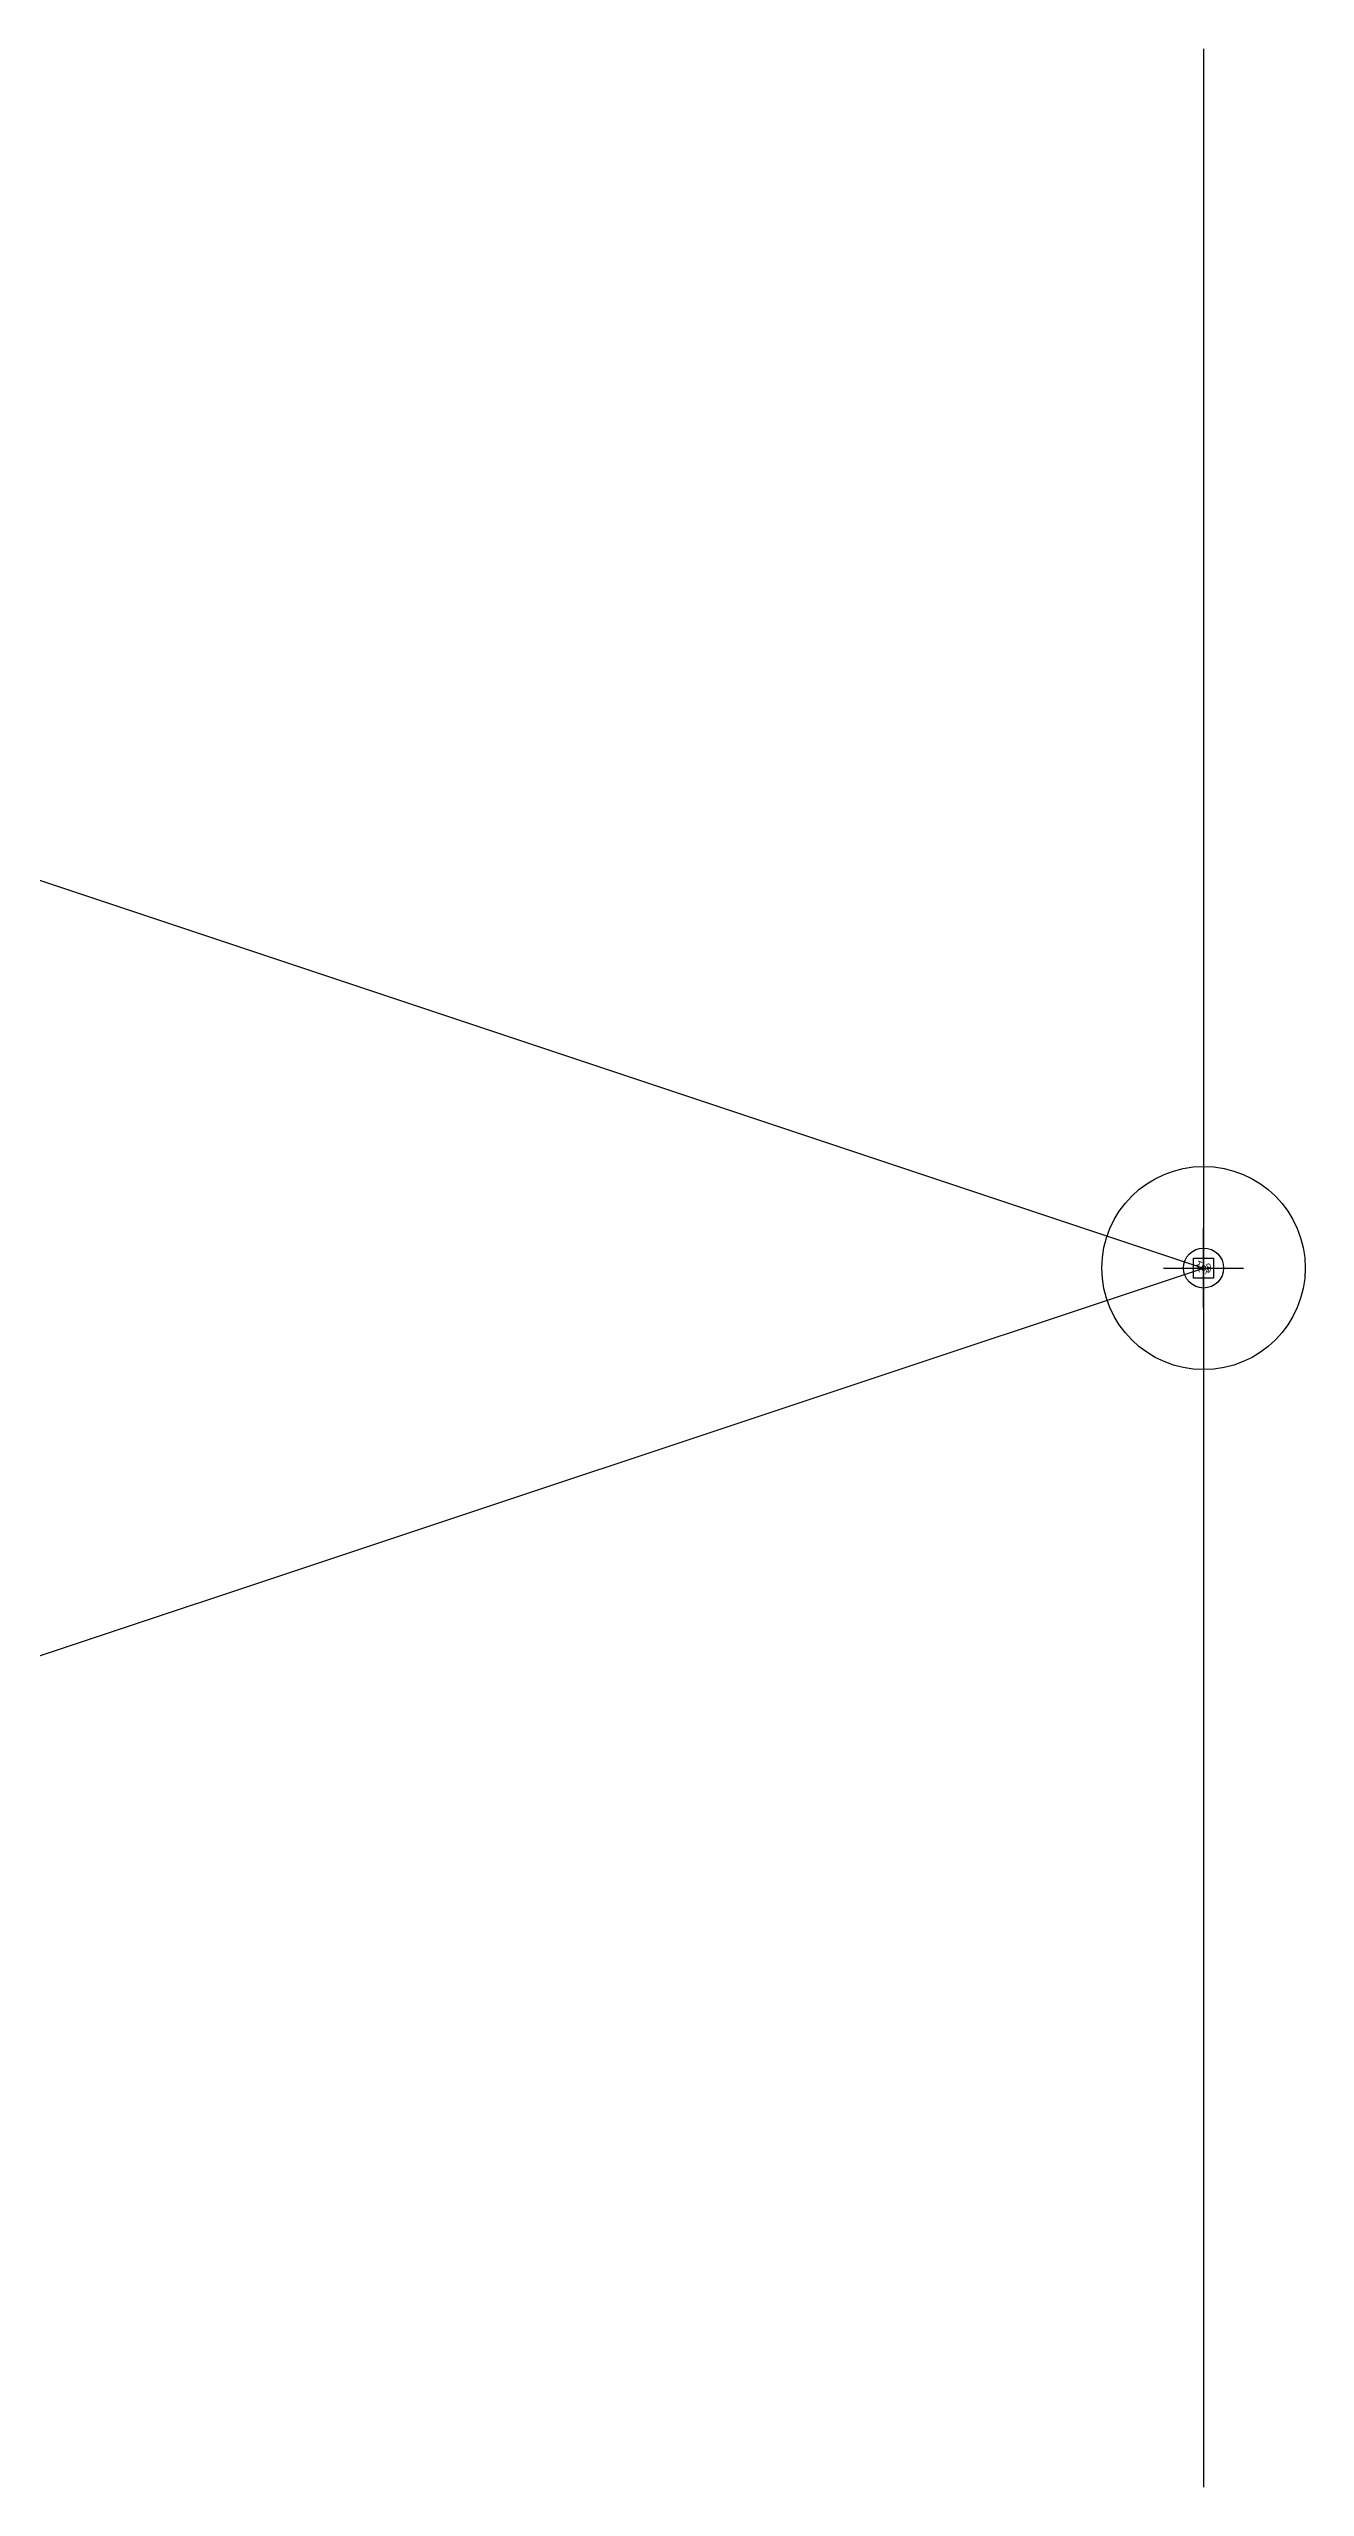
# Model space of a CAD drawing. Header units: metres. Extents: x 3 to 509016, y 4 to 6969473.
# Drawn here: x 508068.219 to 508069.788, y 6966950.494 to 6966953.542 of the extents above; entities that cross this region are included whole.
import ezdxf

# ---------------------------------------------------------------- set-up
doc = ezdxf.new("R2010")
doc.units = ezdxf.units.M
for name, color, linetype in [('CORRIDORS', 7, 'Continuous'), ('SUBASSEMBLIES', 7, 'Continuous'), ('XREF', 7, 'Continuous')]:
    doc.layers.add(name, color=color, linetype=linetype)
doc.styles.add('ISOCP.shx', font='ISOCP.shx')

# ---------------------------------------------------------------- blocks, each defined once
blk = doc.blocks.new('XD_DESIGN_1')
at = {"layer": 'CORRIDORS', "color": 7, "linetype": 'Continuous', "lineweight": -3}
for p in [(508066.6614, 6966953.0182, 13.914), (508066.6614, 6966951.0182, 13.914)]:
    blk.add_line(p, (508069.6614, 6966952.0182, 13.914), dxfattribs=at)
at = {"layer": 'CORRIDORS', "color": 8, "linetype": 'Continuous', "lineweight": -3, "elevation": 13.914}
blk.add_lwpolyline([(508069.6489, 6966952.0057), (508069.6489, 6966952.0307), (508069.6739, 6966952.0307), (508069.6739, 6966952.0057), (508069.6489, 6966952.0057)], dxfattribs=at)
at = {"layer": 'SUBASSEMBLIES', "color": 6, "linetype": 'Continuous', "lineweight": -3}
for p, q in [((508069.6614, 6966953.5422, 13.914), (508069.6614, 6966950.4942, 13.914)), ((508069.6614, 6966951.9682, 13.914), (508069.6614, 6966952.0682, 13.914)), ((508069.6114, 6966952.0182, 13.914), (508069.7114, 6966952.0182, 13.914))]:
    blk.add_line(p, q, dxfattribs=at)
for radius in [0.127, 0.025]:
    blk.add_circle((508069.6614, 6966952.0182, 13.914), radius, dxfattribs=at)
at = {"layer": 'CORRIDORS', "color": 7, "linetype": 'Continuous', "lineweight": -3, "insert": (508069.6614, 6966952.0182, 13.914), "char_height": 0.01, "attachment_point": 5, "style": 'ISOCP.shx'}
for rotation in [18.4349, 341.5651]:
    blk.add_mtext('Top', dxfattribs=dict(at, rotation=rotation))
blk = doc.blocks.new('XD_DESIGN_2')
at = {"layer": 'CORRIDORS', "color": 7, "linetype": 'Continuous', "lineweight": -3}
for p in [(508066.6614, 6966953.0182, 13.914), (508066.6614, 6966951.0182, 13.914)]:
    blk.add_line(p, (508069.6614, 6966952.0182, 13.914), dxfattribs=at)
at = {"layer": 'CORRIDORS', "color": 8, "linetype": 'Continuous', "lineweight": -3, "elevation": 13.914}
blk.add_lwpolyline([(508069.6489, 6966952.0057), (508069.6489, 6966952.0307), (508069.6739, 6966952.0307), (508069.6739, 6966952.0057), (508069.6489, 6966952.0057)], dxfattribs=at)
at = {"layer": 'SUBASSEMBLIES', "color": 6, "linetype": 'Continuous', "lineweight": -3}
for p, q in [((508069.6614, 6966953.5422, 13.914), (508069.6614, 6966950.4942, 13.914)), ((508069.6614, 6966951.9682, 13.914), (508069.6614, 6966952.0682, 13.914)), ((508069.6114, 6966952.0182, 13.914), (508069.7114, 6966952.0182, 13.914))]:
    blk.add_line(p, q, dxfattribs=at)
for radius in [0.127, 0.025]:
    blk.add_circle((508069.6614, 6966952.0182, 13.914), radius, dxfattribs=at)
at = {"layer": 'CORRIDORS', "color": 7, "linetype": 'Continuous', "lineweight": -3, "insert": (508069.6614, 6966952.0182, 13.914), "char_height": 0.01, "attachment_point": 5, "style": 'ISOCP.shx'}
for rotation in [18.4349, 341.5651]:
    blk.add_mtext('Top', dxfattribs=dict(at, rotation=rotation))

msp = doc.modelspace()

# ---------------------------------------------------------------- block references
msp.add_blockref('XD_DESIGN_1', (0, 0))

# ---------------------------------------------------------------- next in the draw order: block references
at = {"layer": 'XREF'}
msp.add_blockref('XD_DESIGN_2', (0, 0), dxfattribs=at)

doc.saveas('drawing.dxf')
